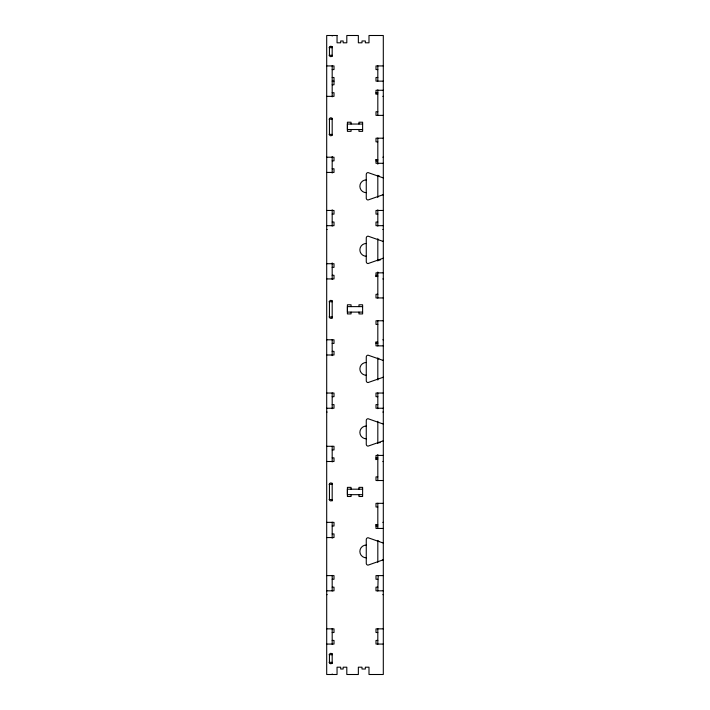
<?xml version="1.0" encoding="UTF-8"?>
<svg xmlns="http://www.w3.org/2000/svg" width="710" height="710" viewBox="0 0 710 710"><rect width="100%" height="100%" fill="white"/><g stroke="black" fill="none" stroke-linecap="round" stroke-linejoin="round"><path stroke-width="1.06" d="M330.185 46.425L329.671 46.798A1.029 1.029 0 0 0 329.44 47.446L329.44 55.282A1.367 1.367 0 0 0 330.807 56.649A1.367 1.367 0 0 0 332.182 55.282L329.094 55.282M329.094 47.668L332.182 47.668M326.698 65.932L334.002 65.932L334.002 69.58L332.182 69.58M383.302 65.932L375.998 65.932L375.998 69.58L377.818 69.58M332.182 77.488L334.002 77.488L334.002 84.792L332.182 84.792M377.818 77.488L375.998 77.488L375.998 81.144L383.302 81.144M332.182 81.144L334.002 81.144M383.302 90.268L375.998 90.268L375.998 94.075M332.182 92.708L334.002 92.708L334.002 96.356L326.698 96.356M375.998 92.708L377.818 92.708M375.998 93.924L377.818 93.924M382.841 96.356L383.302 96.356M377.818 111.727L375.998 111.727L375.998 115.375L383.302 115.375M329.094 119.182L332.182 119.182A1.367 1.367 0 0 0 330.807 117.807A1.367 1.367 0 0 0 329.44 119.182L329.44 134.394A1.367 1.367 0 0 0 330.807 135.761A1.367 1.367 0 0 0 332.182 134.394L329.094 134.394M362.606 124.046L347.394 124.046L347.394 129.522L362.606 129.522M383.302 138.193L375.998 138.193L375.998 141.849L377.818 141.849M326.698 157.212L334.002 157.212L334.002 160.868L332.182 160.868M382.841 157.212L383.302 157.212M375.998 159.652L377.818 159.652M375.998 160.868L377.818 160.868M383.302 163.3L375.998 163.3L375.998 159.493M332.182 168.776L334.002 168.776L334.002 172.432L326.698 172.432M377.818 176.08L379.53 176.08M382.956 194.762L383.302 194.842A1.828 1.828 0 0 0 382.779 194.842L368.082 199.98A1.828 1.828 0 0 1 366.262 198.152L366.262 174.42A1.828 1.828 0 0 1 368.082 172.592L382.779 177.74A1.828 1.828 0 0 0 383.302 177.811M326.698 210.462L334.002 210.462L334.002 214.118L332.182 214.118M383.302 210.462L375.998 210.462L375.998 214.118L377.818 214.118M332.182 222.026L334.002 222.026L334.002 225.682L326.698 225.682M377.818 222.026L375.998 222.026L375.998 225.682L383.302 225.682M326.698 229.481L327.159 229.481M382.841 229.481L383.302 229.481M382.956 241.382L383.302 241.382A1.828 1.828 0 0 1 382.779 241.302L368.082 236.164A1.828 1.828 0 0 0 366.262 237.992L366.262 261.724A1.828 1.828 0 0 0 368.082 263.552L382.779 258.404A1.828 1.828 0 0 1 383.302 258.333L382.956 258.333M377.818 260.064L380.214 260.064M326.698 263.712L334.002 263.712L334.002 267.368L332.182 267.368M383.302 272.844L375.998 272.844L375.998 276.643M332.182 275.276L334.002 275.276L334.002 278.932L326.698 278.932M375.998 275.276L377.818 275.276M375.998 276.492L377.818 276.492M382.841 278.932L383.302 278.932M377.818 294.295L375.998 294.295L375.998 297.943L383.302 297.943M329.094 301.75L332.182 301.75A1.367 1.367 0 0 0 330.807 300.383A1.367 1.367 0 0 0 329.44 301.75L329.44 316.962A1.367 1.367 0 0 0 330.807 318.337A1.367 1.367 0 0 0 332.182 316.962L329.094 316.962M362.606 306.622L347.394 306.622L347.394 312.098L362.606 312.098M383.302 320.769L375.998 320.769L375.998 324.417L377.818 324.417M326.698 339.788L334.002 339.788L334.002 343.436L332.182 343.436M382.841 339.788L383.302 339.788M375.998 342.22L377.818 342.22M375.998 343.436L377.818 343.436M383.302 345.868L375.998 345.868L375.998 341.838M332.182 351.352L334.002 351.352L334.002 355L326.698 355M377.818 358.648L378.847 358.648M382.956 360.387L383.302 360.387A1.828 1.828 0 0 1 382.779 360.307L368.082 355.169A1.828 1.828 0 0 0 366.262 356.988L366.262 380.729A1.828 1.828 0 0 0 368.082 382.548L382.779 377.409A1.828 1.828 0 0 1 383.302 377.329L382.956 377.329M326.698 393.038L334.002 393.038L334.002 396.686L332.182 396.686M383.302 393.038L375.998 393.038L375.998 396.686L377.818 396.686M332.182 404.602L334.002 404.602L334.002 408.25L326.698 408.25M377.818 404.602L375.998 404.602L375.998 408.25L383.302 408.25M326.698 412.057L327.159 412.057M382.841 412.057L383.302 412.057M377.818 442.632L380.214 442.632M326.698 446.288L334.002 446.288L334.002 449.936L332.182 449.936M383.302 455.412L375.998 455.412L375.998 459.672M332.182 457.852L334.002 457.852L334.002 461.5L326.698 461.5M375.998 457.852L377.818 457.852M375.998 459.068L377.818 459.068M382.841 461.5L383.302 461.5M377.818 476.863L375.998 476.863L375.998 480.519L383.302 480.519M329.094 484.318L332.182 484.318A1.367 1.367 0 0 0 330.807 482.951A1.367 1.367 0 0 0 329.44 484.318L329.44 499.538A1.367 1.367 0 0 0 330.807 500.905A1.367 1.367 0 0 0 332.182 499.538L329.094 499.538M362.606 489.19L347.394 489.19L347.394 494.666L362.606 494.666M383.302 503.337L375.998 503.337L375.998 506.993L377.818 506.993M326.698 522.356L334.002 522.356L334.002 526.012L332.182 526.012M382.841 522.356L383.302 522.356M375.998 524.788L377.818 524.788M375.998 526.012L377.818 526.012M383.302 528.444L375.998 528.444L375.998 524.415M332.182 533.92L334.002 533.92L334.002 537.568L326.698 537.568M377.818 541.224L378.847 541.224M383.302 542.884L383.302 542.955A1.828 1.828 0 0 1 382.779 542.884L368.082 537.736A1.828 1.828 0 0 0 366.262 539.564L366.262 563.296A1.828 1.828 0 0 0 368.082 565.125L382.779 559.977A1.828 1.828 0 0 1 383.302 559.906L382.956 559.906M378.164 575.455L377.818 591.048M326.698 575.606L334.002 575.606L334.002 579.262L332.182 579.262M383.302 575.606L375.998 575.606L375.998 579.262L377.818 579.262M332.182 587.17L334.002 587.17L334.002 590.818L326.698 590.818M377.818 587.17L375.998 587.17L375.998 590.818L383.302 590.818M326.698 594.625L327.159 594.625M382.841 594.625L383.302 594.625M326.698 628.856L334.002 628.856L334.002 632.512L332.182 632.512M383.302 628.856L375.998 628.856L375.998 632.512L377.818 632.512M332.182 640.42L334.002 640.42L334.002 644.068L326.698 644.068M377.818 640.42L375.998 640.42L375.998 644.068L383.302 644.068M329.094 654.718L332.182 654.718A1.367 1.367 0 0 0 330.807 653.351A1.367 1.367 0 0 0 329.44 654.718L329.44 662.554A1.029 1.029 0 0 0 329.671 663.202L330.185 663.575M329.094 662.332L332.182 662.332M377.818 65.702L377.818 81.144M377.818 89.815L377.818 115.526M377.818 138.042L377.818 164.196M377.818 175.281L377.818 197.46M377.818 209.778L377.818 226.135M377.818 238.675L377.818 260.978M377.818 271.948L377.818 298.102M377.818 320.618L377.818 345.868M377.818 357.858L377.818 380.036M377.818 392.887L377.818 408.703M377.818 421.252L377.818 443.546M377.818 454.524L377.818 480.67M377.818 503.186L377.818 528.444M377.818 540.425L377.818 562.356M377.818 628.625L377.818 644.298M358.967 124.046L358.967 122.218L362.624 122.218L362.624 131.35L358.967 131.35L358.967 129.522M358.967 306.622L358.967 304.794L362.624 304.794L362.624 313.918L358.967 313.918L358.967 312.098M358.967 489.19L358.967 487.362L362.624 487.362L362.624 496.494L358.967 496.494L358.967 494.666M351.059 124.046L351.059 122.218L347.403 122.218L347.403 131.35L351.059 131.35L351.059 129.522M351.059 306.622L351.059 304.794L347.403 304.794L347.403 313.918L351.059 313.918L351.059 312.098M351.059 489.19L351.059 487.362L347.403 487.362L347.403 496.494L351.059 496.494L351.059 494.666M332.182 35.5L332.182 36.032M332.182 46.532L332.182 56.427M332.182 65.702L332.182 96.862M332.182 118.268L332.182 135.308M332.182 156.493L332.182 173.062M332.182 209.778L332.182 226.135M332.182 262.904L332.182 279.438M332.182 300.605L332.182 318.337M332.182 339.708L332.182 355.639M332.182 392.887L332.182 408.703M332.182 446.288L332.182 461.953M332.182 483.182L332.182 500.905M332.182 522.125L332.182 538.207M332.182 575.375L332.182 591.048M332.182 628.625L332.182 644.298M332.182 653.573L332.182 663.468M332.182 673.967L332.182 674.5M330.185 46.425A1.633 1.633 0 0 1 331.552 46.478L331.952 46.798A1.029 1.029 0 0 1 332.182 47.446M330.185 663.575A1.633 1.633 0 0 0 331.552 663.522L331.952 663.202A1.029 1.029 0 0 0 332.182 662.554M366.262 557.82A6.39 6.39 0 0 1 359.872 551.43A6.39 6.39 0 0 1 366.262 545.04M383.302 440.901A1.828 1.828 0 0 0 382.779 440.981L368.082 446.12A1.828 1.828 0 0 1 366.262 444.291L366.262 420.56A1.828 1.828 0 0 1 368.082 418.731L382.779 423.879A1.828 1.828 0 0 0 383.302 423.95M366.262 438.815A6.39 6.39 0 0 1 359.872 432.425A6.39 6.39 0 0 1 366.262 426.036M366.262 375.253A6.39 6.39 0 0 1 359.872 368.863A6.39 6.39 0 0 1 366.262 362.473M366.262 256.248A6.39 6.39 0 0 1 359.872 249.858A6.39 6.39 0 0 1 366.262 243.468M366.262 192.676A6.39 6.39 0 0 1 359.872 186.286A6.39 6.39 0 0 1 366.262 179.896M337.046 35.5L326.698 35.5L326.698 674.5L337.046 674.5L337.046 667.196L340.702 667.196L340.702 669.024L343.161 669.024L343.161 667.196L346.808 667.196L346.808 674.5L358.346 674.5L358.346 667.196L362.002 667.196L362.002 669.024L365.348 669.024L365.348 667.196L368.996 667.196L368.996 674.5L383.302 674.5L383.302 35.5L368.996 35.5L368.996 42.804L365.348 42.804L365.348 40.976L362.002 40.976L362.002 42.804L358.346 42.804L358.346 35.5L346.808 35.5L346.808 42.804L343.161 42.804L343.161 40.976L340.702 40.976L340.702 42.804L337.046 42.804L337.046 35.5"/></g></svg>
